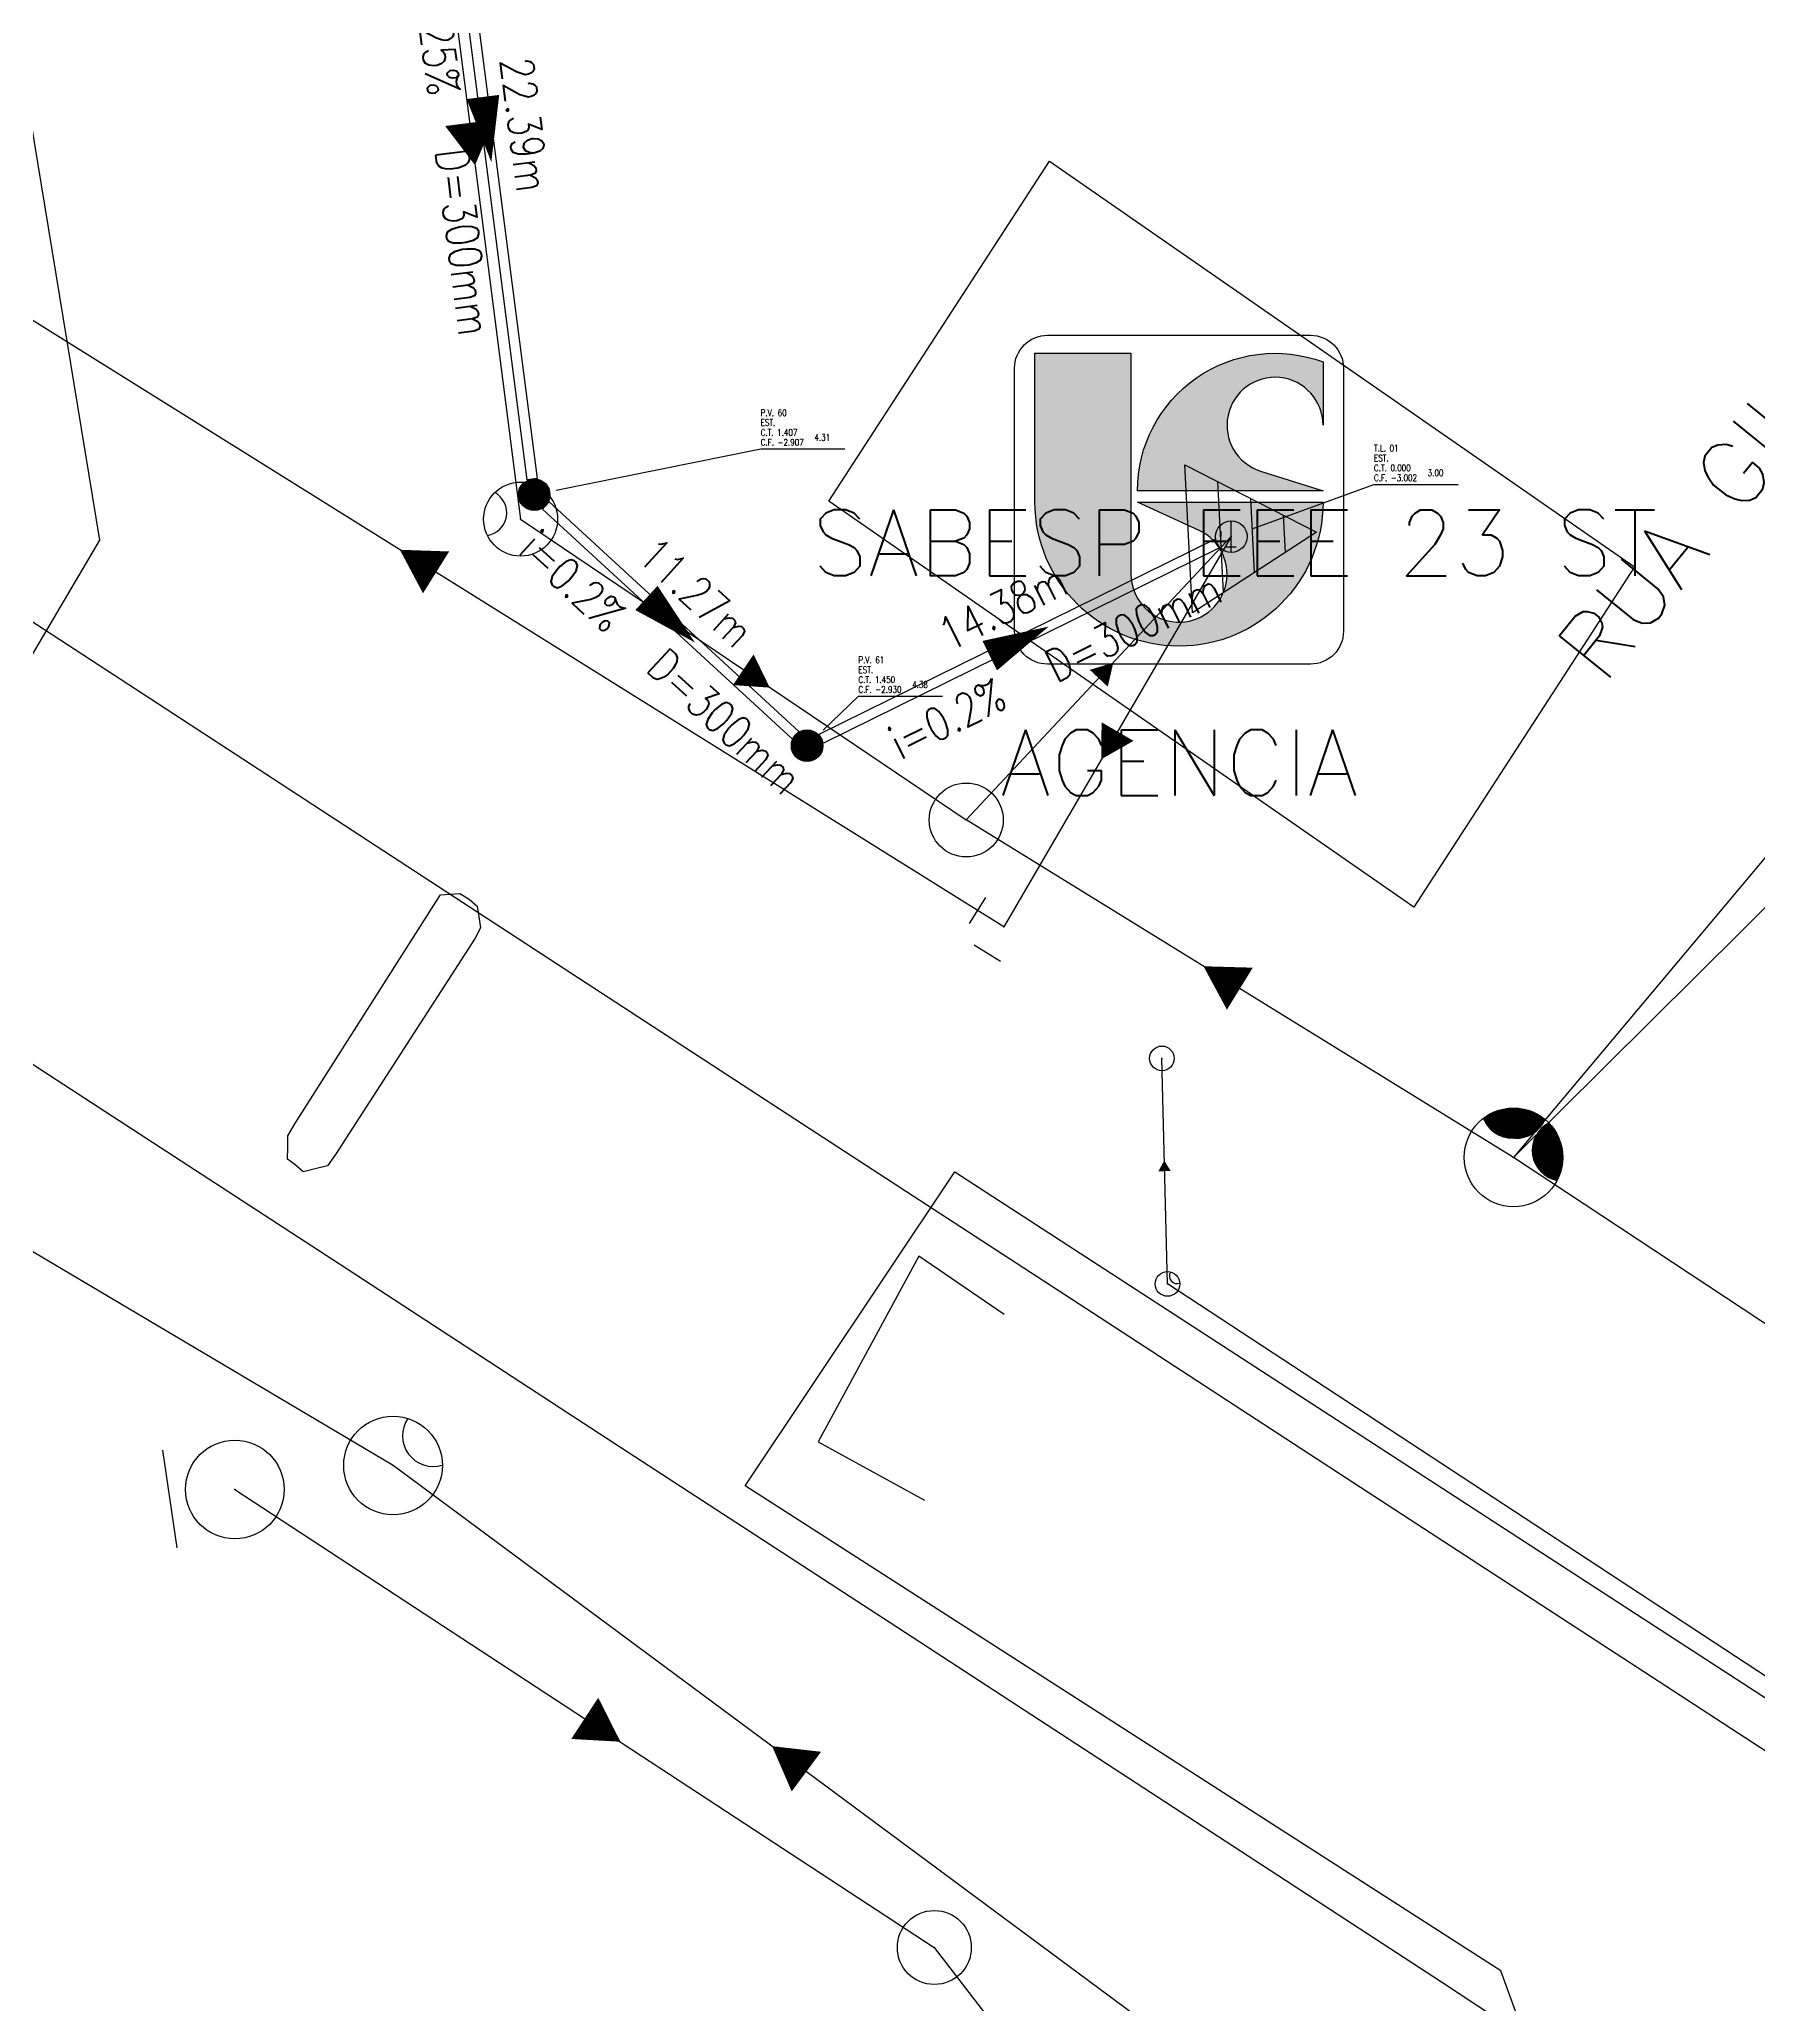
# Model space of a CAD drawing. Extents: x -289 to 361868, y -200 to 7352041.
# Drawn here: x 360816.6 to 360868.9, y 7351170 to 7351229.8 of the extents above; entities that cross this region are included whole.
import ezdxf
from ezdxf.enums import TextEntityAlignment as Align

# ---------------------------------------------------------------- set-up
doc = ezdxf.new("R2010")
doc.units = 0
for name, color, linetype in [('ATRIBUTO', 7, 'Continuous'), ('EDIF-PROPRIA', 4, 'Continuous'), ('ESGOTO', 7, 'Continuous'), ('JARDIM', 2, 'Continuous'), ('MARGEM', 130, 'Continuous'), ('PONTE', 3, 'Continuous'), ('PONTOS-CAIXAS_U', 1, 'Continuous'), ('PRACA', 2, 'Continuous'), ('PS_IND_COMPRIMENTO', 7, 'Continuous'), ('PS_IND_DIAMETRO', 7, 'Continuous'), ('PS_IND_FLUXO', 3, 'Continuous'), ('PS_IND_INCLINACAO', 7, 'Continuous'), ('PS_PONTOS_IDENTIFICACAO_LIN', 7, 'Continuous'), ('PS_PONTOS_IDENTIFICACAO_TXT', 7, 'Continuous'), ('SIMBOLOS', 2, 'Continuous'), ('TUBO_PVC', 1, 'Continuous'), ('TXT-EDIF', 2, 'Continuous'), ('TXT-LOGRAD', 3, 'Continuous')]:
    doc.layers.add(name, color=color, linetype=linetype)
doc.styles.add('ROMANS', font='ROMANS.shx', dxfattribs={"height": 2})
doc.styles.add('SABESP', font='ROMANS.shx', dxfattribs={"height": 2})

# ---------------------------------------------------------------- blocks, each defined once
blk = doc.blocks.new('*U3285')
at = {"layer": 'SIMBOLOS', "color": 150, "linetype": 'Continuous'}
for points in [[(-4.38, -0.073), (-1.46, 4.453), (-4.38, 4.453)], [(-1.46, 4.453), (-4.38, -0.073), (-1.46, -2.263)], [(1.739, 4.283), (1.112, 4.043), (4.38, 4.19)], [(4.38, 4.19), (1.112, 4.043), (2.944, 3.723)], [(2.396, 4.42), (1.739, 4.283), (3.734, 4.373)], [(3.734, 4.373), (1.739, 4.283), (4.38, 4.19)], [(3.067, 4.451), (2.396, 4.42), (3.734, 4.373)], [(4.38, 4.19), (2.944, 3.723), (3.317, 3.668)], [(4.38, 4.19), (3.317, 3.668), (3.664, 3.52)], [(4.38, 4.19), (3.664, 3.52), (3.961, 3.287)], [(4.38, 4.19), (3.961, 3.287), (4.188, 2.986)], [(4.38, 4.19), (4.188, 2.986), (4.331, 2.637)], [(4.38, 4.19), (4.331, 2.637), (4.38, 2.263)], [(0.532, 3.705), (0.013, 3.279), (2.569, 3.68)], [(2.569, 3.68), (0.013, 3.279), (2.217, 3.543)], [(1.112, 4.043), (0.532, 3.705), (2.944, 3.723)], [(2.944, 3.723), (0.532, 3.705), (2.569, 3.68)], [(0.013, 3.279), (-0.431, 2.775), (1.676, 3.027)], [(1.676, 3.027), (-0.431, 2.775), (1.522, 2.682)], [(2.217, 3.543), (0.013, 3.279), (1.913, 3.32)], [(1.913, 3.32), (0.013, 3.279), (1.676, 3.027)], [(-0.431, 2.775), (-0.789, 2.207), (1.522, 2.682)], [(1.522, 2.682), (-0.789, 2.207), (1.461, 2.31)], [(-0.789, 2.207), (-1.051, 1.589), (1.497, 1.935)], [(1.497, 1.935), (-1.051, 1.589), (1.629, 1.581)], [(1.461, 2.31), (-0.789, 2.207), (1.497, 1.935)], [(-1.051, 1.589), (-1.212, 0.937), (1.629, 1.581)], [(1.629, 1.581), (-1.212, 0.937), (1.847, 1.273)], [(1.847, 1.273), (-1.212, 0.937), (2.136, 1.031)], [(-1.212, 0.937), (-1.265, 0.268), (2.478, 0.871)], [(2.478, 0.871), (-1.265, 0.268), (4.38, 0.268)], [(2.136, 1.031), (-1.212, 0.937), (2.478, 0.871)], [(-4.38, -0.073), (-4.326, -0.758), (-1.46, -2.263)], [(4.326, -0.758), (4.38, -0.073), (-1.265, -0.073)], [(-1.265, -0.073), (0.611, -0.937), (4.326, -0.758)], [(-4.326, -0.758), (-4.166, -1.427), (-1.46, -2.263)], [(4.326, -0.758), (0.611, -0.937), (4.166, -1.427)], [(0.611, -0.937), (0.94, -1.145), (4.166, -1.427)], [(0.94, -1.145), (1.202, -1.434), (4.166, -1.427)], [(-4.166, -1.427), (-3.903, -2.062), (-1.46, -2.263)], [(4.166, -1.427), (1.202, -1.434), (3.903, -2.062)], [(1.202, -1.434), (1.378, -1.781), (3.903, -2.062)], [(1.378, -1.781), (1.457, -2.162), (3.903, -2.062)], [(-3.903, -2.062), (-3.544, -2.648), (-1.46, -2.263)], [(-1.46, -2.263), (-3.544, -2.648), (-1.408, -2.649)], [(1.457, -2.162), (1.431, -2.551), (3.544, -2.648)], [(3.903, -2.062), (1.457, -2.162), (3.544, -2.648)], [(-3.544, -2.648), (-3.097, -3.17), (-1.408, -2.649)], [(-1.408, -2.649), (-3.097, -3.17), (-1.256, -3.008)], [(1.304, -2.919), (1.084, -3.241), (3.097, -3.17)], [(1.431, -2.551), (1.304, -2.919), (3.544, -2.648)], [(3.544, -2.648), (1.304, -2.919), (3.097, -3.17)], [(-1.256, -3.008), (-3.097, -3.17), (-1.014, -3.313)], [(-3.097, -3.17), (-2.575, -3.617), (-1.014, -3.313)], [(-1.014, -3.313), (-2.575, -3.617), (-0.701, -3.544)], [(-0.701, -3.544), (-2.575, -3.617), (-0.337, -3.684)], [(0.787, -3.493), (0.434, -3.657), (2.575, -3.617)], [(1.084, -3.241), (0.787, -3.493), (2.575, -3.617)], [(3.097, -3.17), (1.084, -3.241), (2.575, -3.617)], [(-2.575, -3.617), (-1.989, -3.976), (-0.337, -3.684)], [(-0.337, -3.684), (-1.989, -3.976), (0.05, -3.722)], [(0.05, -3.722), (-1.989, -3.976), (1.989, -3.976)], [(-1.989, -3.976), (-1.354, -4.239), (1.989, -3.976)], [(1.989, -3.976), (-1.354, -4.239), (1.354, -4.239)], [(0.434, -3.657), (0.05, -3.722), (1.989, -3.976)], [(2.575, -3.617), (0.434, -3.657), (1.989, -3.976)], [(-1.354, -4.239), (-0.685, -4.399), (1.354, -4.239)], [(1.354, -4.239), (-0.685, -4.399), (0.685, -4.399)], [(-0.685, -4.399), (0, -4.453), (0.685, -4.399)]]:
    blk.add_solid(points, dxfattribs=at)
blk = doc.blocks.new('SBC056')
at = {"layer": 'SIMBOLOS', "color": 150}
for points in [[(-4, 5), (4, 5, -0.414214), (5, 4), (5, -4, -0.414214), (4, -5), (-4, -5, -0.414214), (-5, -4), (-5, 4, -0.414214)], [(-4.38, 4.453), (-1.46, 4.453), (-1.46, -2.263, 1.827962), (0.611, -0.937), (-1.265, -0.073), (4.38, -0.073, -1), (-4.38, -0.073)], [(4.38, 2.263, 1.970818), (2.478, 0.871), (4.38, 0.268), (-1.265, 0.268, -0.522877), (4.38, 4.19)]]:
    blk.add_lwpolyline(points, format="xyb", close=True, dxfattribs=at)
at = {"layer": 'SIMBOLOS', "color": 150, "linetype": 'Continuous'}
blk.add_blockref('*U3285', (0, 0), dxfattribs=at)
at = {"layer": 'ATRIBUTO', "style": 'SABESP', "flags": 1}
blk.add_attdef('CODIGO', text='', height=1, dxfattribs=at).set_placement((0, 0), align=Align.MIDDLE)
at = {"layer": 'SIMBOLOS', "color": 150, "style": 'SABESP'}
blk.add_text('AGENCIA', height=2, dxfattribs=at).set_placement((0, -8), align=Align.MIDDLE_CENTER)
blk.add_attdef('NOME', text='', height=2, dxfattribs=at).set_placement((0, -12), align=Align.MIDDLE)
blk = doc.blocks.new('DRE010B')
at = {"color": 0}
blk.add_arc((0.444, 1.454), 0.934, 182.23392, 323.81844, dxfattribs=at)
blk.add_point((0, 0), dxfattribs=at)
blk = doc.blocks.new('DRE010C')
h = blk.add_hatch()
h.set_pattern_fill('ANSI31', color=0, scale=0.25, angle=41.54661, style=0)
h.set_pattern_definition([(86.5466, (0, 0), (-0.03119325, 0.0018824), [])])
edge = h.paths.add_edge_path()
edge.add_line((1.041, 1.08), (0.953, 1.158))
edge.add_line((0.953, 1.158), (0.859, 1.229))
edge.add_line((0.859, 1.229), (0.76, 1.293))
edge.add_line((0.76, 1.293), (0.656, 1.349))
edge.add_line((0.656, 1.349), (0.549, 1.396))
edge.add_line((0.549, 1.396), (0.437, 1.435))
edge.add_line((0.437, 1.435), (0.323, 1.465))
edge.add_ellipse((1.138, 1.009), major_axis=(0.66, 0.66), ratio=1, start_angle=105.75435, end_angle=247.33887)
edge.add_line((1.493, 0.145), (1.477, 0.262))
edge.add_line((1.477, 0.262), (1.452, 0.377))
edge.add_line((1.452, 0.377), (1.418, 0.49))
edge.add_line((1.418, 0.49), (1.375, 0.599))
edge.add_line((1.375, 0.599), (1.324, 0.705))
edge.add_line((1.324, 0.705), (1.264, 0.807))
edge.add_line((1.264, 0.807), (1.197, 0.904))
edge.add_line((1.197, 0.904), (1.123, 0.995))
edge.add_line((1.123, 0.995), (1.041, 1.08))
at = {"color": 0}
blk.add_arc((1.138, 1.009), 0.934, 150.75435, 292.33887, dxfattribs=at)
blk.add_point((0, 0), dxfattribs=at)
blk = doc.blocks.new('DGE001A')
at = {"color": 0}
blk.add_lwpolyline([(0, 0, 1.5, 0, 0), (1.299, 0, 0, 0, 0)], format="xyseb", dxfattribs=at)
blk = doc.blocks.new('DRE010A')
at = {"color": 0}
blk.add_line((-2.492, -0.201), (-0.504, -2.449), dxfattribs=at)
blk.add_point((0, 0), dxfattribs=at)
blk = doc.blocks.new('DGE002B')
at = {"color": 0}
for p, q in [((0.625, 1.25), (-0.625, 1.25)), ((1.25, 0.625), (1.25, -0.625))]:
    blk.add_line(p, q, dxfattribs=at)
blk.add_point((0, 0), dxfattribs=at)
blk = doc.blocks.new('DGE004A')
at = {"color": 0}
blk.add_lwpolyline([(0, 3.464), (3, -1.732), (-3, -1.732)], close=True, dxfattribs=at)
blk.add_lwpolyline([(0, 3.464), (3, -1.732), (-3, -1.732)], close=True, dxfattribs=at)
for points in [[(-1.5, -1.732), (0.75, 2.165)], [(0, -1.732), (1.5, 0.866)], [(1.5, -1.732), (2.25, -0.433)]]:
    blk.add_lwpolyline(points, dxfattribs=at)
blk.add_point((0, 0), dxfattribs=at)
blk = doc.blocks.new('DGE012A')
at = {"color": 0}
blk.add_circle((0, 0), 1.5, dxfattribs=at)
blk.add_point((0, 0), dxfattribs=at)
blk = doc.blocks.new('*U3324', base_point=(9690.446, 9362.01))
at = {"const_width": 0.24, "flags": 128}
blk.add_lwpolyline([(9690.326, 9362.01, 1), (9690.566, 9362.01, 1)], format="xyb", close=True, dxfattribs=at)
blk.add_circle((9690.446, 9362.01), 0.24)
blk = doc.blocks.new('*U3325', base_point=(9690.446, 9362.01))
at = {"const_width": 0.24, "flags": 128}
blk.add_lwpolyline([(9690.326, 9362.01, 1), (9690.566, 9362.01, 1)], format="xyb", close=True, dxfattribs=at)
blk.add_circle((9690.446, 9362.01), 0.24)
blk = doc.blocks.new('*U3326', base_point=(9701.708, 9376.916))
blk.add_hatch(color=256).paths.add_polyline_path([(9701.708, 9377.156, 0.414214), (9701.468, 9376.916, 0.414214), (9701.708, 9376.676)])
blk.add_line((9701.708, 9376.676), (9701.708, 9377.156))
blk.add_circle((9701.708, 9376.916), 0.24)

msp = doc.modelspace()

# ---------------------------------------------------------------- linework, layer by layer
at = {"layer": 'EDIF-PROPRIA'}
msp.add_lwpolyline([(360840.602, 7351215.758), (360847.312, 7351226.098), (360865.102, 7351213.758), (360858.392, 7351203.408), (360840.602, 7351215.758)], close=True, dxfattribs=at)
at = {"layer": 'ESGOTO', "color": 3}
for points in [[(360908.822, 7351242.868), (360861.422, 7351195.798)], [(360828.142, 7351239.318), (360831.232, 7351215.208)], [(360897.502, 7351238.818), (360861.422, 7351195.798)], [(360845.922, 7351202.808), (360811.402, 7351224.358)], [(360831.232, 7351215.208), (360844.782, 7351206.058)], [(360844.782, 7351206.058), (360852.842, 7351214.678)], [(360852.842, 7351214.678), (360845.922, 7351202.808)], [(360827.352, 7351186.428), (360789.122, 7351209.098)], [(360861.422, 7351195.798), (360844.782, 7351206.058)], [(360850.902, 7351191.948), (360850.732, 7351198.808)], [(360906.102, 7351166.288), (360861.422, 7351195.798)], [(360926.382, 7351142.418), (360850.902, 7351191.948)], [(360852.492, 7351167.798), (360827.352, 7351186.428)], [(360822.542, 7351185.698), (360843.812, 7351171.768)], [(360843.812, 7351171.768), (360854.182, 7351158.298)]]:
    msp.add_lwpolyline(points, dxfattribs=at)
at = {"layer": 'ESGOTO', "color": 1}
msp.add_lwpolyline([(360840.602, 7351215.758), (360847.312, 7351226.098), (360865.102, 7351213.758), (360858.392, 7351203.408), (360840.602, 7351215.758), (360840.602, 7351215.758)], close=True, dxfattribs=at)
at = {"layer": 'JARDIM'}
for points in [[(360824.372, 7351196.818), (360828.662, 7351203.578), (360828.662, 7351203.578), (360828.795, 7351203.786), (360829.091, 7351203.806), (360829.386, 7351203.827), (360829.672, 7351203.648), (360829.672, 7351203.648), (360829.914, 7351203.441), (360829.965, 7351203.111), (360830.015, 7351202.78), (360829.852, 7351202.468), (360829.852, 7351202.468), (360825.602, 7351195.888), (360825.602, 7351195.888), (360825.356, 7351195.545), (360824.986, 7351195.453), (360824.617, 7351195.36), (360824.362, 7351195.578), (360824.362, 7351195.578), (360824.149, 7351195.745), (360824.152, 7351196.1), (360824.155, 7351196.456), (360824.372, 7351196.818)], [(360838.062, 7351185.808), (360844.432, 7351195.358), (360892.932, 7351163.878), (360887.352, 7351155.668), (360880.642, 7351160.038), (360878.612, 7351158.198), (360879.082, 7351157.328), (360867.442, 7351157.418), (360863.702, 7351163.718), (360861.042, 7351171.058), (360838.062, 7351185.808)]]:
    msp.add_lwpolyline(points, close=True, dxfattribs=at)
at = {"layer": 'MARGEM'}
for points in [[(360867.462, 7351156.328), (360860.872, 7351169.628), (360859.232, 7351170.718), (360850.852, 7351176.178), (360842.472, 7351181.638), (360834.102, 7351187.088), (360825.722, 7351192.548), (360817.342, 7351198.008), (360808.962, 7351203.468), (360800.582, 7351208.928), (360792.202, 7351214.388)], [(360882.142, 7351169.238), (360873.762, 7351174.698), (360865.382, 7351180.148), (360857.002, 7351185.608), (360848.622, 7351191.068), (360840.242, 7351196.528), (360831.862, 7351201.988), (360823.482, 7351207.448), (360815.112, 7351212.908)]]:
    msp.add_lwpolyline(points, dxfattribs=at)
at = {"layer": 'PONTE'}
msp.add_lwpolyline([(360845.932, 7351191.018), (360843.342, 7351192.798), (360840.282, 7351187.148), (360843.512, 7351185.368)], dxfattribs=at)
at = {"layer": 'PRACA'}
msp.add_lwpolyline([(360776.812, 7351196.938), (360811.982, 7351245.148), (360813.382, 7351241.128), (360814.112, 7351238.548), (360815.092, 7351234.828), (360818.432, 7351214.568), (360811.602, 7351202.998), (360811.602, 7351202.998), (360811.181, 7351202.345), (360810.191, 7351201.792), (360809.201, 7351201.239), (360807.842, 7351200.898), (360807.842, 7351200.898), (360789.932, 7351196.788), (360787.752, 7351196.438), (360785.632, 7351196.218), (360778.142, 7351196.248), (360776.812, 7351196.938)], close=True, dxfattribs=at)
at = {"layer": 'PS_IND_FLUXO'}
for points in [[(360830.086, 7351228.046, 1, 0, 0), (360830.342, 7351226.062, 0, 0, 0)], [(360835.058, 7351212.81, 1, 0, 0), (360836.531, 7351211.456, 0, 0, 0)], [(360845.496, 7351211.055, 1, 0, 0), (360847.29, 7351211.94, 0, 0, 0)]]:
    msp.add_lwpolyline(points, format="xyseb", dxfattribs=at)
at = {"layer": 'PS_PONTOS_IDENTIFICACAO_LIN', "linetype": 'Continuous'}
for points in [[(360832.311, 7351216.084), (360838.532, 7351217.344), (360841.092, 7351217.344)], [(360853.481, 7351214.912), (360857.18, 7351216.264), (360859.74, 7351216.264)], [(360840.432, 7351208.79), (360841.504, 7351209.826), (360844.064, 7351209.826)]]:
    msp.add_lwpolyline(points, dxfattribs=at)
at = {"layer": 'TUBO_PVC'}
for points in [[(360828.844, 7351237.684), (360828.993, 7351237.703), (360831.733, 7351216.444), (360831.584, 7351216.425), (360831.435, 7351216.405), (360828.695, 7351237.665)], [(360831.998, 7351215.624), (360832.1, 7351215.735), (360839.692, 7351208.752), (360839.591, 7351208.642), (360839.489, 7351208.531), (360831.897, 7351215.514)], [(360840.374, 7351208.529), (360840.308, 7351208.664), (360852.346, 7351214.601), (360852.412, 7351214.466), (360852.479, 7351214.332), (360840.44, 7351208.395)]]:
    msp.add_lwpolyline(points, close=True, dxfattribs=at)

# ---------------------------------------------------------------- block references
at = {"layer": 'ESGOTO', "color": 2}
for name, p, rotation in [('DGE001A', (360829.682, 7351227.258), 277.28551152), ('DGE001A', (360828.662, 7351213.588), 148.02926621), ('DGE001A', (360853.102, 7351200.928), 148.34203425), ('DGE012A', (360861.422, 7351195.798), 148.34258065), ('DRE010C', (360861.422, 7351195.798), 50.014133724), ('DRE010C', (360861.422, 7351195.798), 44.799868204), ('DRE010C', (360861.422, 7351195.798), 326.556268236), ('DGE012A', (360827.352, 7351186.428), 149.33250729), ('DGE012A', (360822.542, 7351185.698), 324.378514836), ('DRE010B', (360827.352, 7351186.428), 323.459711815), ('DRE010A', (360822.542, 7351185.698), 326.778699062), ('DGE001A', (360833.182, 7351178.738), 326.778697958), ('DGE001A', (360839.922, 7351177.118), 143.45970572)]:
    msp.add_blockref(name, p, dxfattribs=dict(at, rotation=rotation))
for name, p, xscale, yscale, rotation in [('DGE004A', (360852.842, 7351214.678), 0.75, 0.75, 33.022367091), ('DGE012A', (360831.232, 7351215.208), 0.75, 0.75, 325.969767917), ('DRE010B', (360831.232, 7351215.208), 0.75, 0.75, 97.303372317), ('DGE002B', (360852.842, 7351214.678), 0.25, 0.25, 179.16262096), ('DGE001A', (360838.002, 7351210.628), 0.7499999999999999, 0.7499999999999999, 325.993448171), ('DGE001A', (360848.812, 7351210.368), 0.5, 0.5, 46.92288805899999), ('DGE001A', (360849.382, 7351208.748), 0.7499999999999999, 0.7499999999999999, 239.75858776), ('DGE012A', (360844.782, 7351206.058), 0.75, 0.75, 148.34258064), ('DGE002B', (360845.922, 7351202.808), 0.7499999999999999, 0.7499999999999999, 148.02447142), ('DGE012A', (360850.732, 7351198.808), 0.25, 0.25, 91.419586174), ('DGE001A', (360850.812, 7351195.378), 0.25, 0.25, 91.43136141499998), ('DGE012A', (360850.902, 7351191.948), 0.2499999999999999, 0.2499999999999999, 91.41958617699999), ('DRE010B', (360850.902, 7351191.948), 0.25, 0.25, 326.727112138), ('DGE012A', (360843.812, 7351171.768), 0.7500000000000001, 0.7500000000000001, 324.378514832)]:
    msp.add_blockref(name, p, dxfattribs=dict(at, xscale=xscale, yscale=yscale, rotation=rotation))
at = {"layer": 'PONTOS-CAIXAS_U', "xscale": 2, "yscale": 2, "zscale": 2}
for name, p in [('*U3324', (360831.645, 7351215.949)), ('*U3326', (360852.842, 7351214.678)), ('*U3325', (360839.944, 7351208.317))]:
    msp.add_blockref(name, p, dxfattribs=at)
at = {"layer": 'SIMBOLOS'}
msp.add_blockref('SBC056', (360851.252, 7351215.798), dxfattribs=at)

# ---------------------------------------------------------------- texts
at = {"layer": 'PS_IND_COMPRIMENTO', "style": 'ROMANS', "width": 0.8}
for s, rotation, p in [('22.39m', 277.34394, (360831.355, 7351227.201)), ('11.27m', 317.39507, (360836.573, 7351212.979)), ('14.38m', 26.2514, (360845.884, 7351212.529))]:
    msp.add_text(s, height=1, rotation=rotation, dxfattribs=at).set_placement(p, align=Align.MIDDLE_CENTER)
at = {"layer": 'PS_IND_DIAMETRO', "style": 'ROMANS', "width": 0.8}
for rotation, p in [(277.34394, (360829.495, 7351223.634)), (26.2514, (360849.861, 7351211.926)), (317.39507, (360837.445, 7351209.053))]:
    msp.add_text('D=300mm', height=1, rotation=rotation, dxfattribs=at).set_placement(p, align=Align.MIDDLE_CENTER)
at = {"layer": 'PS_IND_INCLINACAO', "style": 'ROMANS', "width": 0.8}
for s, rotation, p in [('i=0.25%', 277.34394, (360828.639, 7351230.279)), ('i=0.2%', 317.39507, (360832.808, 7351213.317)), ('i=0.2%', 26.2514, (360844.211, 7351209.139))]:
    msp.add_text(s, height=1, rotation=rotation, dxfattribs=at).set_placement(p, align=Align.MIDDLE_CENTER)
at = {"layer": 'PS_PONTOS_IDENTIFICACAO_TXT', "style": 'ROMANS', "width": 0.8}
for s, p in [('P.V. 60', (360838.532, 7351218.344)), ('C.T. 1.407', (360838.532, 7351217.744)), ('EST. ', (360838.532, 7351218.044)), ('4.31', (360840.165, 7351217.594)), ('C.F. -2.907', (360838.532, 7351217.444)), ('T.L. 01', (360857.18, 7351217.264)), ('EST. ', (360857.18, 7351216.964)), ('C.T. 0.000', (360857.18, 7351216.664)), ('C.F. -3.002', (360857.18, 7351216.364)), ('3.00', (360858.813, 7351216.514)), ('P.V. 61', (360841.504, 7351210.826)), ('EST. ', (360841.504, 7351210.526)), ('C.T. 1.450', (360841.504, 7351210.226)), ('C.F. -2.930', (360841.504, 7351209.926)), ('4.38', (360843.136, 7351210.076))]:
    msp.add_text(s, height=0.2, dxfattribs=at).set_placement(p)
at = {"layer": 'TXT-EDIF', "style": 'SABESP'}
msp.add_text('SABESP EEE 23 ST', height=2, dxfattribs=at).set_placement((360852.942, 7351214.488), align=Align.MIDDLE_CENTER)
at = {"layer": 'TXT-LOGRAD', "style": 'SABESP'}
msp.add_text('RUA GILBERTO FRANCO DA SILVA', height=2, rotation=51.01641, dxfattribs=at).set_placement((360877.182, 7351227.818), align=Align.MIDDLE_CENTER)

doc.saveas('drawing.dxf')
